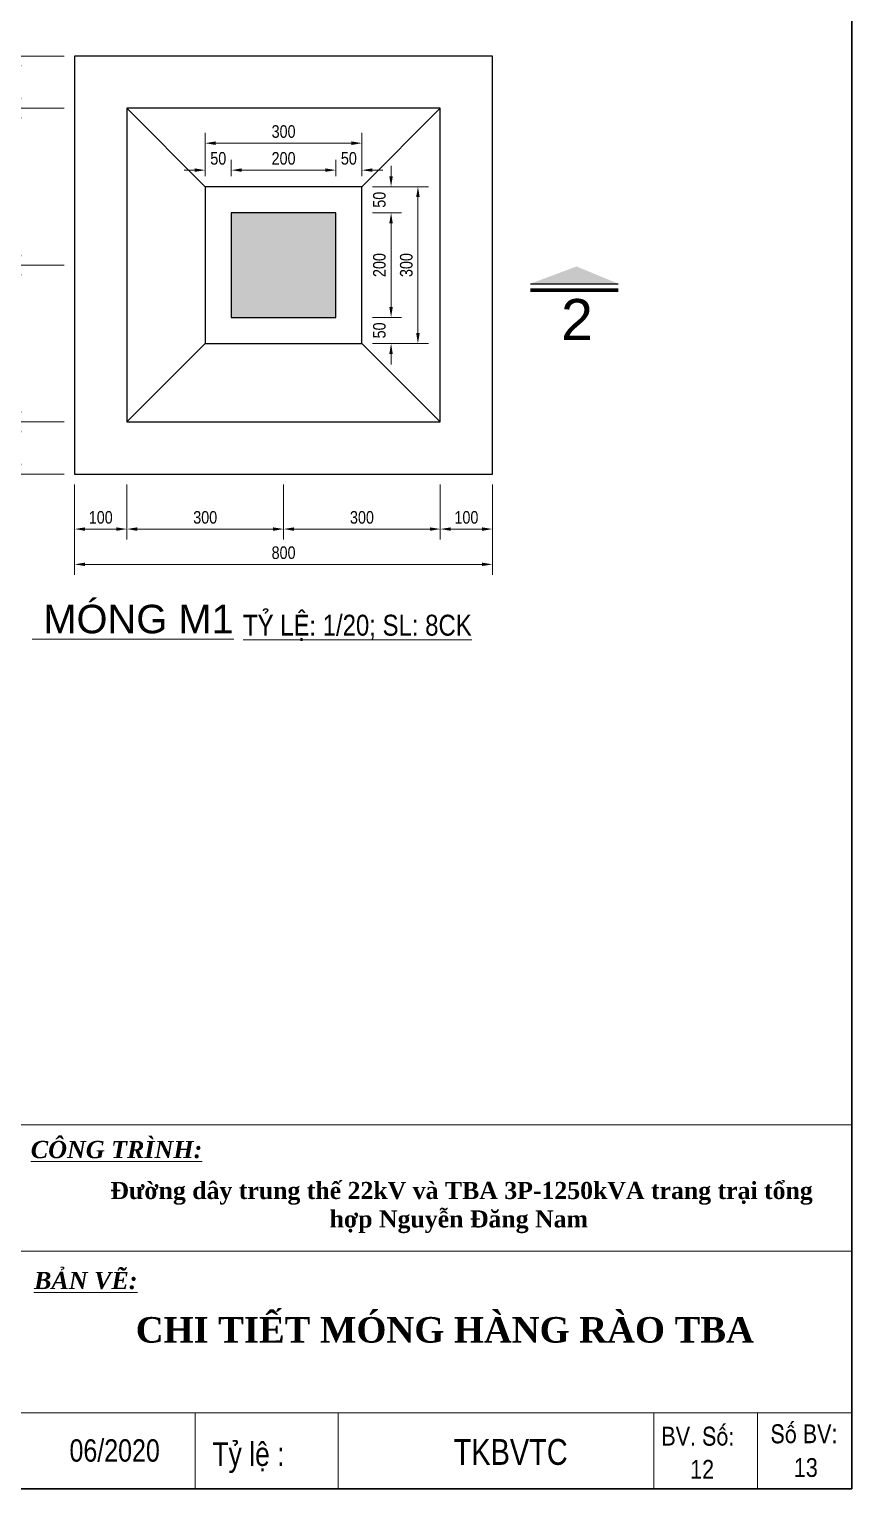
# Model space of a CAD drawing. Header units: millimetres. Extents: x 330554 to 656471, y 11007 to 130943.
# Drawn here: x 482124 to 489998, y 37402 to 51364 of the extents above; entities that cross this region are included whole.
import ezdxf
from ezdxf.enums import TextEntityAlignment as Align

# ---------------------------------------------------------------- set-up
doc = ezdxf.new("R2010")
doc.units = ezdxf.units.MM
doc.header["$LTSCALE"] = 6
for name, color, linetype, lineweight in [('8', 8, 'Continuous', 9), ('Khung', 7, 'Continuous', 20), ('Khung ten', 7, 'Continuous', 20), ('netlonkhungten', 32, 'Continuous', 35), ('Text', 7, 'Continuous', 13)]:
    doc.layers.add(name, color=color, linetype=linetype, lineweight=lineweight)
doc.layers.add('DO', color=1, linetype='Continuous')
doc.layers.add('MONG', color=62, linetype='Continuous')
doc.styles.add('ktenBCKT_6o$0$VN', font='arial.ttf')
doc.styles.add('SOLID', font='VHELVEB.TTF')
doc.styles.get("Standard").update_dxf_attribs({"font": 'VHELVCN.TTF', "height": 120})
doc.styles.add('VN', font='VHELVEN.TTF')
doc.styles.add('Vni-helvecondense', font='VHELVCN.TTF')
doc.dimstyles.new('kt-20', dxfattribs={"dimtxt": 120, "dimasz": 100, "dimexe": 100, "dimexo": 100, "dimgap": 50, "dimtad": 1, "dimtoh": 1, "dimdec": 0, "dimlfac": 0.2, "dimzin": 1, "dimdsep": 46, "dimtxsty": 'Standard', "dimcen": 50, "dimdle": 100, "dimclrd": 8, "dimclre": 8, "dimclrt": 7, "dimadec": 0, "dimazin": 0, "dimtfac": 1, "dimtdec": 0, "dimtix": 1, "dimtofl": 0, "dimtmove": 0, "dimatfit": 3, "dimfxl": 100, "dimtolj": 1, "dimtzin": 1, "dimlwd": 9, "dimlwe": 5, "dimarcsym": 0})

# ---------------------------------------------------------------- blocks, each defined once
blk = doc.blocks.new('*D357')
at = {"layer": '8', "color": 8, "lineweight": 9, "transparency": 16777216}
for p, q in [((485588, 49958), (485588, 50058)), ((485588, 49508), (485588, 49408))]:
    blk.add_line(p, q, dxfattribs=at)
at = {"layer": '8', "color": 8, "lineweight": 5, "transparency": 16777216}
for p, q in [((485409, 49858), (485688, 49858)), ((485409, 49608), (485688, 49608))]:
    blk.add_line(p, q, dxfattribs=at)
at = {"layer": '8', "color": 8, "transparency": 16777216}
for points in [[(485571, 49958), (485604, 49958), (485588, 49858)], [(485571, 49508), (485604, 49508), (485588, 49608)]]:
    blk.add_solid(points, dxfattribs=at)
at = {"layer": 'Defpoints', "color": 0, "transparency": 16777216}
for p in [(485309, 49858), (485309, 49608), (485588, 49608)]:
    blk.add_point(p, dxfattribs=at)
at = {"layer": '8', "color": 7, "transparency": 16777216, "insert": (485476, 49733), "char_height": 120, "attachment_point": 5, "rotation": 90}
blk.add_mtext('\\A1;50', dxfattribs=at)
blk = doc.blocks.new('*D358')
at = {"layer": '8', "color": 8, "lineweight": 5, "transparency": 16777216}
for p, q in [((485409, 49608), (485688, 49608)), ((485409, 48608), (485688, 48608))]:
    blk.add_line(p, q, dxfattribs=at)
at = {"layer": '8', "color": 8, "lineweight": 9, "transparency": 16777216}
blk.add_line((485588, 49508), (485588, 48708), dxfattribs=at)
at = {"layer": '8', "color": 8, "transparency": 16777216}
for points in [[(485571, 49508), (485604, 49508), (485588, 49608)], [(485571, 48708), (485604, 48708), (485588, 48608)]]:
    blk.add_solid(points, dxfattribs=at)
at = {"layer": 'Defpoints', "color": 0, "transparency": 16777216}
for p in [(485309, 49608), (485309, 48608), (485588, 48608)]:
    blk.add_point(p, dxfattribs=at)
at = {"layer": '8', "color": 7, "transparency": 16777216, "insert": (485476, 49108), "char_height": 120, "attachment_point": 5, "rotation": 90}
blk.add_mtext('\\A1;200', dxfattribs=at)
blk = doc.blocks.new('*D359')
at = {"layer": '8', "color": 8, "lineweight": 9, "transparency": 16777216}
for p, q in [((485588, 48708), (485588, 48808)), ((485588, 48258), (485588, 48158))]:
    blk.add_line(p, q, dxfattribs=at)
at = {"layer": '8', "color": 8, "lineweight": 5, "transparency": 16777216}
for p, q in [((485409, 48608), (485688, 48608)), ((485409, 48358), (485688, 48358))]:
    blk.add_line(p, q, dxfattribs=at)
at = {"layer": '8', "color": 8, "transparency": 16777216}
for points in [[(485571, 48708), (485604, 48708), (485588, 48608)], [(485571, 48258), (485604, 48258), (485588, 48358)]]:
    blk.add_solid(points, dxfattribs=at)
at = {"layer": 'Defpoints', "color": 0, "transparency": 16777216}
for p in [(485309, 48608), (485309, 48358), (485588, 48358)]:
    blk.add_point(p, dxfattribs=at)
at = {"layer": '8', "color": 7, "transparency": 16777216, "insert": (485476, 48483), "char_height": 120, "attachment_point": 5, "rotation": 90}
blk.add_mtext('\\A1;50', dxfattribs=at)
blk = doc.blocks.new('*D360')
at = {"layer": '8', "color": 8, "lineweight": 5, "transparency": 16777216}
for p, q in [((485409, 49858), (485945, 49858)), ((485409, 48358), (485945, 48358))]:
    blk.add_line(p, q, dxfattribs=at)
at = {"layer": '8', "color": 8, "lineweight": 9, "transparency": 16777216}
blk.add_line((485845, 49758), (485845, 48458), dxfattribs=at)
at = {"layer": '8', "color": 8, "transparency": 16777216}
for points in [[(485828, 49758), (485862, 49758), (485845, 49858)], [(485828, 48458), (485862, 48458), (485845, 48358)]]:
    blk.add_solid(points, dxfattribs=at)
at = {"layer": 'Defpoints', "color": 0, "transparency": 16777216}
for p in [(485309, 49858), (485309, 48358), (485845, 48358)]:
    blk.add_point(p, dxfattribs=at)
at = {"layer": '8', "color": 7, "transparency": 16777216, "insert": (485734, 49108), "char_height": 120, "attachment_point": 5, "rotation": 90}
blk.add_mtext('\\A1;300', dxfattribs=at)
blk = doc.blocks.new('*D484')
at = {"layer": '8', "color": 8, "lineweight": 5, "transparency": 16777216}
for p, q in [((483809, 49958), (483809, 50374)), ((485309, 49958), (485309, 50374))]:
    blk.add_line(p, q, dxfattribs=at)
at = {"layer": '8', "color": 8, "lineweight": 9, "transparency": 16777216}
blk.add_line((483909, 50274), (485209, 50274), dxfattribs=at)
at = {"layer": '8', "color": 8, "transparency": 16777216}
for points in [[(483909, 50291), (483909, 50257), (483809, 50274)], [(485209, 50291), (485209, 50257), (485309, 50274)]]:
    blk.add_solid(points, dxfattribs=at)
at = {"layer": 'Defpoints', "color": 0, "transparency": 16777216}
for p in [(485309, 50274), (483809, 49858), (485309, 49858)]:
    blk.add_point(p, dxfattribs=at)
at = {"layer": '8', "color": 7, "transparency": 16777216, "insert": (484559, 50385), "char_height": 120, "attachment_point": 5}
blk.add_mtext('\\A1;300', dxfattribs=at)
blk = doc.blocks.new('*D485')
at = {"layer": '8', "color": 8, "lineweight": 9, "transparency": 16777216}
for p, q in [((484959, 50016), (484859, 50016)), ((485409, 50016), (485509, 50016))]:
    blk.add_line(p, q, dxfattribs=at)
at = {"layer": '8', "color": 8, "lineweight": 5, "transparency": 16777216}
for p, q in [((485059, 49958), (485059, 50116)), ((485309, 49958), (485309, 50116))]:
    blk.add_line(p, q, dxfattribs=at)
at = {"layer": '8', "color": 8, "transparency": 16777216}
for points in [[(484959, 50033), (484959, 50000), (485059, 50016)], [(485409, 50033), (485409, 50000), (485309, 50016)]]:
    blk.add_solid(points, dxfattribs=at)
at = {"layer": 'Defpoints', "color": 0, "transparency": 16777216}
for p in [(485309, 50016), (485059, 49858), (485309, 49858)]:
    blk.add_point(p, dxfattribs=at)
at = {"layer": '8', "color": 7, "transparency": 16777216, "insert": (485184, 50128), "char_height": 120, "attachment_point": 5}
blk.add_mtext('\\A1;50', dxfattribs=at)
blk = doc.blocks.new('*D361')
at = {"layer": '8', "color": 8, "lineweight": 5, "transparency": 16777216}
for p, q in [((484059, 49958), (484059, 50116)), ((485059, 49958), (485059, 50116))]:
    blk.add_line(p, q, dxfattribs=at)
at = {"layer": '8', "color": 8, "lineweight": 9, "transparency": 16777216}
blk.add_line((484159, 50016), (484959, 50016), dxfattribs=at)
at = {"layer": '8', "color": 8, "transparency": 16777216}
for points in [[(484159, 50033), (484159, 50000), (484059, 50016)], [(484959, 50033), (484959, 50000), (485059, 50016)]]:
    blk.add_solid(points, dxfattribs=at)
at = {"layer": 'Defpoints', "color": 0, "transparency": 16777216}
for p in [(485059, 50016), (484059, 49858), (485059, 49858)]:
    blk.add_point(p, dxfattribs=at)
at = {"layer": '8', "color": 7, "transparency": 16777216, "insert": (484559, 50128), "char_height": 120, "attachment_point": 5}
blk.add_mtext('\\A1;200', dxfattribs=at)
blk = doc.blocks.new('*D486')
at = {"layer": '8', "color": 8, "lineweight": 9, "transparency": 16777216}
for p, q in [((483709, 50016), (483609, 50016)), ((484159, 50016), (484259, 50016))]:
    blk.add_line(p, q, dxfattribs=at)
at = {"layer": '8', "color": 8, "lineweight": 5, "transparency": 16777216}
for p, q in [((483809, 49958), (483809, 50116)), ((484059, 49958), (484059, 50116))]:
    blk.add_line(p, q, dxfattribs=at)
at = {"layer": '8', "color": 8, "transparency": 16777216}
for points in [[(483709, 50033), (483709, 50000), (483809, 50016)], [(484159, 50033), (484159, 50000), (484059, 50016)]]:
    blk.add_solid(points, dxfattribs=at)
at = {"layer": 'Defpoints', "color": 0, "transparency": 16777216}
for p in [(484059, 50016), (483809, 49858), (484059, 49858)]:
    blk.add_point(p, dxfattribs=at)
at = {"layer": '8', "color": 7, "transparency": 16777216, "insert": (483934, 50128), "char_height": 120, "attachment_point": 5}
blk.add_mtext('\\A1;50', dxfattribs=at)
blk = doc.blocks.new('*D362')
at = {"layer": '8', "color": 8, "lineweight": 5, "transparency": 16777216}
for p, q in [((482559, 47008), (482559, 46145)), ((486559, 47008), (486559, 46145))]:
    blk.add_line(p, q, dxfattribs=at)
at = {"layer": '8', "color": 8, "lineweight": 9, "transparency": 16777216}
blk.add_line((486459, 46245), (482659, 46245), dxfattribs=at)
at = {"layer": '8', "color": 8, "transparency": 16777216}
for points in [[(482659, 46262), (482659, 46229), (482559, 46245)], [(486459, 46262), (486459, 46229), (486559, 46245)]]:
    blk.add_solid(points, dxfattribs=at)
at = {"layer": 'Defpoints', "color": 0, "transparency": 16777216}
for p in [(482559, 47108), (486559, 47108), (482559, 46245)]:
    blk.add_point(p, dxfattribs=at)
at = {"layer": '8', "color": 7, "transparency": 16777216, "insert": (484559, 46356), "char_height": 120, "attachment_point": 5}
blk.add_mtext('\\A1;800', dxfattribs=at)
blk = doc.blocks.new('*D363')
at = {"layer": '8', "color": 8, "lineweight": 5, "transparency": 16777216}
for p, q in [((482559, 47008), (482559, 46483)), ((483059, 47008), (483059, 46483))]:
    blk.add_line(p, q, dxfattribs=at)
at = {"layer": '8', "color": 8, "lineweight": 9, "transparency": 16777216}
blk.add_line((482659, 46583), (482959, 46583), dxfattribs=at)
at = {"layer": '8', "color": 8, "transparency": 16777216}
for points in [[(482659, 46599), (482659, 46566), (482559, 46583)], [(482959, 46599), (482959, 46566), (483059, 46583)]]:
    blk.add_solid(points, dxfattribs=at)
at = {"layer": 'Defpoints', "color": 0, "transparency": 16777216}
for p in [(482559, 47108), (483059, 47108), (483059, 46583)]:
    blk.add_point(p, dxfattribs=at)
at = {"layer": '8', "color": 7, "transparency": 16777216, "insert": (482809, 46694), "char_height": 120, "attachment_point": 5}
blk.add_mtext('\\A1;100', dxfattribs=at)
blk = doc.blocks.new('*D364')
at = {"layer": '8', "color": 8, "lineweight": 5, "transparency": 16777216}
for p, q in [((483059, 47008), (483059, 46483)), ((484559, 47008), (484559, 46483))]:
    blk.add_line(p, q, dxfattribs=at)
at = {"layer": '8', "color": 8, "lineweight": 9, "transparency": 16777216}
blk.add_line((483159, 46583), (484459, 46583), dxfattribs=at)
at = {"layer": '8', "color": 8, "transparency": 16777216}
for points in [[(483159, 46599), (483159, 46566), (483059, 46583)], [(484459, 46599), (484459, 46566), (484559, 46583)]]:
    blk.add_solid(points, dxfattribs=at)
at = {"layer": 'Defpoints', "color": 0, "transparency": 16777216}
for p in [(483059, 47108), (484559, 47108), (484559, 46583)]:
    blk.add_point(p, dxfattribs=at)
at = {"layer": '8', "color": 7, "transparency": 16777216, "insert": (483809, 46694), "char_height": 120, "attachment_point": 5}
blk.add_mtext('\\A1;300', dxfattribs=at)
blk = doc.blocks.new('*D365')
at = {"layer": '8', "color": 8, "lineweight": 5, "transparency": 16777216}
for p, q in [((484559, 47008), (484559, 46483)), ((486059, 47008), (486059, 46483))]:
    blk.add_line(p, q, dxfattribs=at)
at = {"layer": '8', "color": 8, "lineweight": 9, "transparency": 16777216}
blk.add_line((484659, 46583), (485959, 46583), dxfattribs=at)
at = {"layer": '8', "color": 8, "transparency": 16777216}
for points in [[(484659, 46599), (484659, 46566), (484559, 46583)], [(485959, 46599), (485959, 46566), (486059, 46583)]]:
    blk.add_solid(points, dxfattribs=at)
at = {"layer": 'Defpoints', "color": 0, "transparency": 16777216}
for p in [(484559, 47108), (486059, 47108), (486059, 46583)]:
    blk.add_point(p, dxfattribs=at)
at = {"layer": '8', "color": 7, "transparency": 16777216, "insert": (485309, 46694), "char_height": 120, "attachment_point": 5}
blk.add_mtext('\\A1;300', dxfattribs=at)
blk = doc.blocks.new('*D366')
at = {"layer": '8', "color": 8, "lineweight": 5, "transparency": 16777216}
for p, q in [((486059, 47008), (486059, 46483)), ((486559, 47008), (486559, 46483))]:
    blk.add_line(p, q, dxfattribs=at)
at = {"layer": '8', "color": 8, "lineweight": 9, "transparency": 16777216}
blk.add_line((486159, 46583), (486459, 46583), dxfattribs=at)
at = {"layer": '8', "color": 8, "transparency": 16777216}
for points in [[(486159, 46599), (486159, 46566), (486059, 46583)], [(486459, 46599), (486459, 46566), (486559, 46583)]]:
    blk.add_solid(points, dxfattribs=at)
at = {"layer": 'Defpoints', "color": 0, "transparency": 16777216}
for p in [(486059, 47108), (486559, 47108), (486559, 46583)]:
    blk.add_point(p, dxfattribs=at)
at = {"layer": '8', "color": 7, "transparency": 16777216, "insert": (486309, 46694), "char_height": 120, "attachment_point": 5}
blk.add_mtext('\\A1;100', dxfattribs=at)
blk = doc.blocks.new('*D487')
at = {"layer": '8', "color": 8, "lineweight": 5, "transparency": 16777216}
for p, q in [((482459, 47608), (481934, 47608)), ((482459, 47108), (481934, 47108))]:
    blk.add_line(p, q, dxfattribs=at)
at = {"layer": '8', "color": 8, "lineweight": 9, "transparency": 16777216}
blk.add_line((482034, 47508), (482034, 47208), dxfattribs=at)
at = {"layer": '8', "color": 8, "transparency": 16777216}
for points in [[(482017, 47508), (482050, 47508), (482034, 47608)], [(482017, 47208), (482050, 47208), (482034, 47108)]]:
    blk.add_solid(points, dxfattribs=at)
at = {"layer": 'Defpoints', "color": 0, "transparency": 16777216}
for p in [(482559, 47608), (482034, 47108), (482559, 47108)]:
    blk.add_point(p, dxfattribs=at)
at = {"layer": '8', "color": 7, "transparency": 16777216, "insert": (481922, 47358), "char_height": 120, "attachment_point": 5, "rotation": 90}
blk.add_mtext('\\A1;100', dxfattribs=at)
blk = doc.blocks.new('*D367')
at = {"layer": '8', "color": 8, "lineweight": 5, "transparency": 16777216}
for p, q in [((482459, 49108), (481934, 49108)), ((482459, 47608), (481934, 47608))]:
    blk.add_line(p, q, dxfattribs=at)
at = {"layer": '8', "color": 8, "lineweight": 9, "transparency": 16777216}
blk.add_line((482034, 49008), (482034, 47708), dxfattribs=at)
at = {"layer": '8', "color": 8, "transparency": 16777216}
for points in [[(482017, 49008), (482050, 49008), (482034, 49108)], [(482017, 47708), (482050, 47708), (482034, 47608)]]:
    blk.add_solid(points, dxfattribs=at)
at = {"layer": 'Defpoints', "color": 0, "transparency": 16777216}
for p in [(482559, 49108), (482034, 47608), (482559, 47608)]:
    blk.add_point(p, dxfattribs=at)
at = {"layer": '8', "color": 7, "transparency": 16777216, "insert": (481922, 48358), "char_height": 120, "attachment_point": 5, "rotation": 90}
blk.add_mtext('\\A1;300', dxfattribs=at)
blk = doc.blocks.new('*D368')
at = {"layer": '8', "color": 8, "lineweight": 5, "transparency": 16777216}
for p, q in [((482459, 50608), (481934, 50608)), ((482459, 49108), (481934, 49108))]:
    blk.add_line(p, q, dxfattribs=at)
at = {"layer": '8', "color": 8, "lineweight": 9, "transparency": 16777216}
blk.add_line((482034, 50508), (482034, 49208), dxfattribs=at)
at = {"layer": '8', "color": 8, "transparency": 16777216}
for points in [[(482017, 50508), (482050, 50508), (482034, 50608)], [(482017, 49208), (482050, 49208), (482034, 49108)]]:
    blk.add_solid(points, dxfattribs=at)
at = {"layer": 'Defpoints', "color": 0, "transparency": 16777216}
for p in [(482559, 50608), (482034, 49108), (482559, 49108)]:
    blk.add_point(p, dxfattribs=at)
at = {"layer": '8', "color": 7, "transparency": 16777216, "insert": (481922, 49858), "char_height": 120, "attachment_point": 5, "rotation": 90}
blk.add_mtext('\\A1;300', dxfattribs=at)
blk = doc.blocks.new('*D488')
at = {"layer": '8', "color": 8, "lineweight": 5, "transparency": 16777216}
for p, q in [((482459, 51108), (481934, 51108)), ((482459, 50608), (481934, 50608))]:
    blk.add_line(p, q, dxfattribs=at)
at = {"layer": '8', "color": 8, "lineweight": 9, "transparency": 16777216}
blk.add_line((482034, 51008), (482034, 50708), dxfattribs=at)
at = {"layer": '8', "color": 8, "transparency": 16777216}
for points in [[(482017, 51008), (482050, 51008), (482034, 51108)], [(482017, 50708), (482050, 50708), (482034, 50608)]]:
    blk.add_solid(points, dxfattribs=at)
at = {"layer": 'Defpoints', "color": 0, "transparency": 16777216}
for p in [(482559, 51108), (482034, 50608), (482559, 50608)]:
    blk.add_point(p, dxfattribs=at)
at = {"layer": '8', "color": 7, "transparency": 16777216, "insert": (481922, 50858), "char_height": 120, "attachment_point": 5, "rotation": 90}
blk.add_mtext('\\A1;100', dxfattribs=at)
blk = doc.blocks.new('*D490')
at = {"layer": '8', "color": 8, "lineweight": 5, "transparency": 16777216}
for p, q in [((482459, 51108), (481563, 51108)), ((482459, 47108), (481563, 47108))]:
    blk.add_line(p, q, dxfattribs=at)
at = {"layer": '8', "color": 8, "lineweight": 9, "transparency": 16777216}
blk.add_line((481663, 47208), (481663, 51008), dxfattribs=at)
at = {"layer": '8', "color": 8, "transparency": 16777216}
for points in [[(481646, 51008), (481680, 51008), (481663, 51108)], [(481646, 47208), (481680, 47208), (481663, 47108)]]:
    blk.add_solid(points, dxfattribs=at)
at = {"layer": 'Defpoints', "color": 0, "transparency": 16777216}
for p in [(481663, 51108), (482559, 51108), (482559, 47108)]:
    blk.add_point(p, dxfattribs=at)
at = {"layer": '8', "color": 7, "transparency": 16777216, "insert": (481552, 49108), "char_height": 120, "attachment_point": 5, "rotation": 90}
blk.add_mtext('\\A1;800', dxfattribs=at)

msp = doc.modelspace()

# ---------------------------------------------------------------- hatches: boundary and pattern name
at = {"layer": 'MONG'}
msp.add_hatch(color=256, dxfattribs=at).paths.add_polyline_path([(485058.831, 49607.947), (484058.831, 49607.947), (484058.831, 48607.947), (485058.831, 48607.947)])

# ---------------------------------------------------------------- linework, layer by layer
at = {"layer": 'DO', "color": 2}
msp.add_line((486922.181, 48929.803), (487762.181, 48929.803), dxfattribs=at)
at = {"layer": 'DO', "color": 2, "const_width": 35}
msp.add_lwpolyline([(486922.181, 48869.259), (487762.406, 48869.259)], dxfattribs=at)
at = {"layer": 'DO'}
msp.add_solid([(486922.181, 48929.803), (487362.994, 49094.965), (487762.181, 48929.803)], dxfattribs=at)
at = {"layer": 'Khung'}
for points in [[(489997.636, 37402.158), (489997.636, 40884.605), (475956.454, 40884.605), (475956.454, 37402.158)], [(478079.685, 40884.605), (489997.636, 40884.605)], [(475956.454, 39674.054), (489997.636, 39674.054)], [(475974.067, 38130.467), (489997.636, 38130.467)], [(483712.185, 38130.467), (483712.185, 37402.158)], [(485082.237, 38130.467), (485082.237, 37402.158)], [(488102.969, 38130.467), (488102.969, 37402.158)], [(489095.7, 38130.467), (489095.7, 37402.158)], [(475956.454, 37402.158), (489997.636, 37402.158)]]:
    msp.add_lwpolyline(points, dxfattribs=at)
at = {"layer": 'MONG'}
for p, q in [((483058.831, 50607.947), (483808.831, 49857.947)), ((486058.831, 50607.947), (485308.831, 49857.947)), ((483808.831, 48357.947), (483058.831, 47607.947)), ((485308.831, 48357.947), (486058.831, 47607.947))]:
    msp.add_line(p, q, dxfattribs=at)
for points in [[(482558.831, 47107.947), (486558.831, 47107.947), (486558.831, 51107.947), (482558.831, 51107.947)], [(483058.831, 47607.947), (486058.831, 47607.947), (486058.831, 50607.947), (483058.831, 50607.947)], [(483808.831, 48357.947), (485308.831, 48357.947), (485308.831, 49857.947), (483808.831, 49857.947)], [(484058.831, 48607.947), (485058.831, 48607.947), (485058.831, 49607.947), (484058.831, 49607.947)]]:
    msp.add_lwpolyline(points, close=True, dxfattribs=at)
at = {"layer": 'netlonkhungten'}
msp.add_lwpolyline([(454652.299, 63005.975), (489997.636, 63005.975), (489997.636, 37402.158), (454652.299, 37402.158)], close=True, dxfattribs=at)

# ---------------------------------------------------------------- texts
at = {"layer": 'DO', "style": 'SOLID'}
msp.add_text('2', height=393.75, dxfattribs=at).set_placement((487214.288, 48586.799), align=Align.MIDDLE_LEFT)
at = {"layer": 'Khung ten', "color": 4, "attachment_point": 5, "style": 'VN'}
for s, insert, char_height, width in [(' {\\fTimes New Roman|b1|i0|c0|p18;\\H1.227x;Đường dây trung thế 22kV và TBA 3P-1250kVA trang trại tổng hợp Nguyễn Đăng Nam}', (486236.051, 40092.182), 133.043973, 6762.62972), ('{\\fTimes New Roman|b1|i0|c0|p18;CHI TIẾT MÓNG HÀNG RÀO TBA}', (486102.109, 38920.94), 244.35188, 6724.37085)]:
    msp.add_mtext(s, dxfattribs=dict(at, insert=insert, char_height=char_height, width=width))
at = {"layer": 'Text'}
for s, height, style, p in [('%%u MOÙNG M1', 273, 'VN', (482153.539, 45585.707)), ('BV. Soá: ', 180.042, 'Vni-helvecondense', (488174.729, 37815.757)), (' Soá BV: ', 180.042, 'Vni-helvecondense', (489161.857, 37838.533))]:
    msp.add_text(s, height=height, dxfattribs=dict(at, style=style)).set_placement(p)
msp.add_text('%%UTYÛ LEÄ: 1/20; SL: 8CK', height=200, dxfattribs=at).set_placement((484171.453, 45563.258))
at = {"layer": 'Text', "style": 'Vni-helvecondense'}
for s, p in [('13', (489557.175, 37515.846)), ('12', (488564.995, 37498.355))]:
    msp.add_text(s, height=180.042, dxfattribs=at).set_placement(p, align=Align.CENTER)
at = {"layer": 'Text'}
for s, insert, char_height, width, attachment_point, style in [('{\\fTimes New Roman|b1|i1|c0|p18;\\LCÔNG TRÌNH: }', (482960.423, 40645.97), 165.04633, 7204.32428, 5, 'ktenBCKT_6o$0$VN'), ('{\\fTimes New Roman|b1|i1|c0|p18;\\LBẢN VẼ: }', (482665.6, 39393.12), 165.04633, 7204.32428, 5, 'ktenBCKT_6o$0$VN'), ('{\\W0.8; 06\\fArial|b0|i0|c238|p34;/20\\fArial|b0|i0|c0|p34;20}', (482443.697, 37767.33), 214.02007, 1373.1466, 4, 'VN'), ('{\\fArial|b0|i0|c238|p34;\\W0.8;T\\fArial|b0|i0|c0|p34;ỷ lệ : }', (483877.839, 37700.14), 226.9387, 2532.20631, 4, 'VN'), ('{\\W0.8;TKBVTC}', (486187.018, 37753.232), 247.56949, 2302.00574, 4, 'VN')]:
    msp.add_mtext(s, dxfattribs=dict(at, insert=insert, char_height=char_height, width=width, attachment_point=attachment_point, style=style))

# ---------------------------------------------------------------- dimensions: what is measured, and where the dimension line sits
at = {"layer": '8'}
for base, p1, p2, angle, picture, middle in [((481662.958, 51107.947), (482558.831, 47107.947), (482558.831, 51107.947), 90, '*D490', (481551.678, 49107.947)), ((482033.571, 50607.947), (482558.831, 51107.947), (482558.831, 50607.947), 90, '*D488', (481922.291, 50857.947)), ((482033.571, 49107.947), (482558.831, 50607.947), (482558.831, 49107.947), 90, '*D368', (481922.291, 49857.947)), ((485587.59, 49607.947), (485308.831, 49857.947), (485308.831, 49607.947), 270, '*D357', (485476.31, 49732.947)), ((485845.04, 48357.947), (485308.831, 49857.947), (485308.831, 48357.947), 270, '*D360', (485733.76, 49107.947)), ((485587.59, 48607.947), (485308.831, 49607.947), (485308.831, 48607.947), 270, '*D358', (485476.31, 49107.947)), ((482033.571, 47607.947), (482558.831, 49107.947), (482558.831, 47607.947), 90, '*D367', (481922.291, 48357.947)), ((485587.59, 48357.947), (485308.831, 48607.947), (485308.831, 48357.947), 270, '*D359', (485476.31, 48482.947)), ((482033.571, 47107.947), (482558.831, 47607.947), (482558.831, 47107.947), 90, '*D487', (481922.291, 47357.947)), ((482558.831, 46245.215), (486558.831, 47107.947), (482558.831, 47107.947), 180, '*D362', (484558.831, 46356.495)), ((483058.831, 46582.687), (482558.831, 47107.947), (483058.831, 47107.947), 180, '*D363', (482808.831, 46693.967)), ((484558.831, 46582.687), (483058.831, 47107.947), (484558.831, 47107.947), 180, '*D364', (483808.831, 46693.967)), ((486058.831, 46582.687), (484558.831, 47107.947), (486058.831, 47107.947), 180, '*D365', (485308.831, 46693.967)), ((486558.831, 46582.687), (486058.831, 47107.947), (486558.831, 47107.947), 180, '*D366', (486308.831, 46693.967))]:
    dim = msp.add_linear_dim(base=base, p1=p1, p2=p2, angle=angle, dimstyle='kt-20', dxfattribs=at)
    dim.commit()
    dim.dimension.update_dxf_attribs({"geometry": picture, "text_midpoint": middle})
for base, p1, p2, picture, middle in [((485308.831, 50273.949), (483808.831, 49857.947), (485308.831, 49857.947), '*D484', (484558.831, 50385.229)), ((484058.831, 50016.499), (483808.831, 49857.947), (484058.831, 49857.947), '*D486', (483933.831, 50127.779)), ((485058.831, 50016.499), (484058.831, 49857.947), (485058.831, 49857.947), '*D361', (484558.831, 50127.779)), ((485308.831, 50016.499), (485058.831, 49857.947), (485308.831, 49857.947), '*D485', (485183.831, 50127.779))]:
    dim = msp.add_linear_dim(base=base, p1=p1, p2=p2, dimstyle='kt-20', dxfattribs=at)
    dim.commit()
    dim.dimension.update_dxf_attribs({"geometry": picture, "text_midpoint": middle})

doc.saveas('drawing.dxf')
